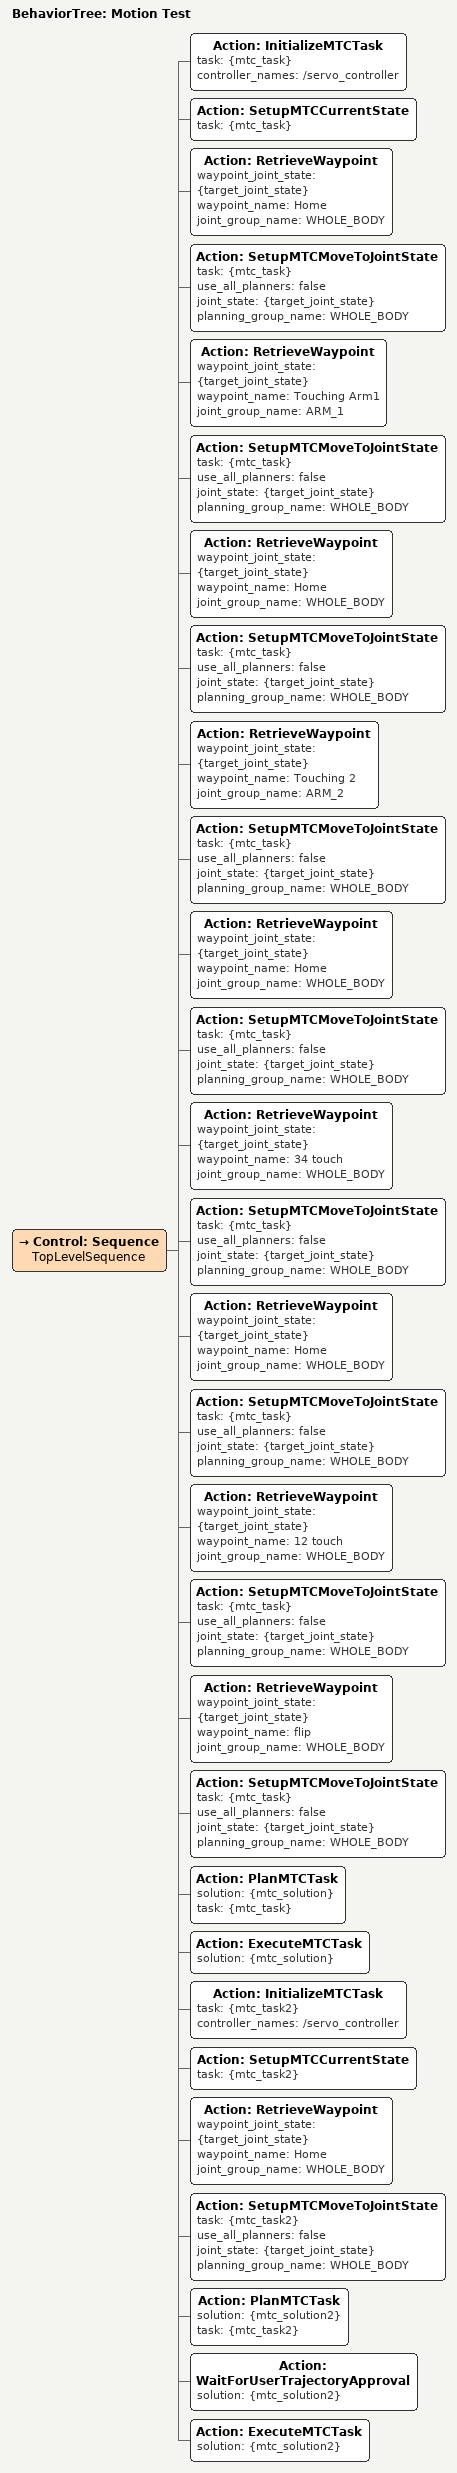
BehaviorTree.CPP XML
<?xml version='1.0' encoding='UTF-8'?>
<root BTCPP_format="4" main_tree_to_execute="Motion Test">
  <BehaviorTree ID="Motion Test" _description="" _hardcoded="false">
    <Control ID="Sequence" name="TopLevelSequence">
      <Action ID="InitializeMTCTask" task="{mtc_task}" controller_names="/servo_controller"/>
      <Action ID="SetupMTCCurrentState" task="{mtc_task}"/>
      <Action ID="RetrieveWaypoint" waypoint_joint_state="{target_joint_state}" waypoint_name="Home" joint_group_name="WHOLE_BODY"/>
      <Action ID="SetupMTCMoveToJointState" task="{mtc_task}" use_all_planners="false" joint_state="{target_joint_state}" planning_group_name="WHOLE_BODY"/>
      <Action ID="RetrieveWaypoint" waypoint_joint_state="{target_joint_state}" waypoint_name="Touching Arm1" joint_group_name="ARM_1"/>
      <Action ID="SetupMTCMoveToJointState" task="{mtc_task}" use_all_planners="false" joint_state="{target_joint_state}" planning_group_name="WHOLE_BODY"/>
      <Action ID="RetrieveWaypoint" waypoint_joint_state="{target_joint_state}" waypoint_name="Home" joint_group_name="WHOLE_BODY"/>
      <Action ID="SetupMTCMoveToJointState" task="{mtc_task}" use_all_planners="false" joint_state="{target_joint_state}" planning_group_name="WHOLE_BODY"/>
      <Action ID="RetrieveWaypoint" waypoint_joint_state="{target_joint_state}" waypoint_name="Touching 2" joint_group_name="ARM_2"/>
      <Action ID="SetupMTCMoveToJointState" task="{mtc_task}" use_all_planners="false" joint_state="{target_joint_state}" planning_group_name="WHOLE_BODY"/>
      <Action ID="RetrieveWaypoint" waypoint_joint_state="{target_joint_state}" waypoint_name="Home" joint_group_name="WHOLE_BODY"/>
      <Action ID="SetupMTCMoveToJointState" task="{mtc_task}" use_all_planners="false" joint_state="{target_joint_state}" planning_group_name="WHOLE_BODY"/>
      <Action ID="RetrieveWaypoint" waypoint_joint_state="{target_joint_state}" waypoint_name="34 touch" joint_group_name="WHOLE_BODY"/>
      <Action ID="SetupMTCMoveToJointState" task="{mtc_task}" use_all_planners="false" joint_state="{target_joint_state}" planning_group_name="WHOLE_BODY"/>
      <Action ID="RetrieveWaypoint" waypoint_joint_state="{target_joint_state}" waypoint_name="Home" joint_group_name="WHOLE_BODY"/>
      <Action ID="SetupMTCMoveToJointState" task="{mtc_task}" use_all_planners="false" joint_state="{target_joint_state}" planning_group_name="WHOLE_BODY"/>
      <Action ID="RetrieveWaypoint" waypoint_joint_state="{target_joint_state}" waypoint_name="12 touch" joint_group_name="WHOLE_BODY"/>
      <Action ID="SetupMTCMoveToJointState" task="{mtc_task}" use_all_planners="false" joint_state="{target_joint_state}" planning_group_name="WHOLE_BODY"/>
      <Action ID="RetrieveWaypoint" waypoint_joint_state="{target_joint_state}" waypoint_name="flip" joint_group_name="WHOLE_BODY"/>
      <Action ID="SetupMTCMoveToJointState" task="{mtc_task}" use_all_planners="false" joint_state="{target_joint_state}" planning_group_name="WHOLE_BODY"/>
      <Action ID="PlanMTCTask" solution="{mtc_solution}" task="{mtc_task}"/>
      <Action ID="ExecuteMTCTask" solution="{mtc_solution}"/>
      <Action ID="InitializeMTCTask" task="{mtc_task2}" controller_names="/servo_controller"/>
      <Action ID="SetupMTCCurrentState" task="{mtc_task2}"/>
      <Action ID="RetrieveWaypoint" waypoint_joint_state="{target_joint_state}" waypoint_name="Home" joint_group_name="WHOLE_BODY"/>
      <Action ID="SetupMTCMoveToJointState" task="{mtc_task2}" use_all_planners="false" joint_state="{target_joint_state}" planning_group_name="WHOLE_BODY"/>
      <Action ID="PlanMTCTask" solution="{mtc_solution2}" task="{mtc_task2}"/>
      <Action ID="WaitForUserTrajectoryApproval" solution="{mtc_solution2}"/>
      <Action ID="ExecuteMTCTask" solution="{mtc_solution2}"/>
    </Control>
  </BehaviorTree>
</root>
